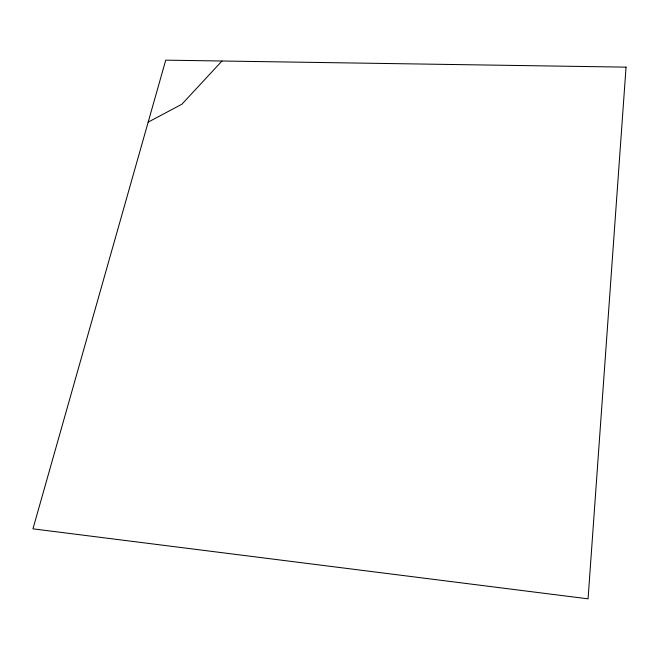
<?xml version="1.0" encoding="UTF-8"?>
<svg xmlns="http://www.w3.org/2000/svg" width="659" height="659" viewBox="0 0 659 659"><rect width="100%" height="100%" fill="white"/><g stroke="black" fill="none" stroke-linecap="round" stroke-linejoin="round"><path stroke-width="0.99" d="M221.976 61.015L181.876 104.237L148.176 122.121M626.05 67.136L588.067 598.842L32.95 528.839L165.73 60.158L626.05 67.136"/></g></svg>
